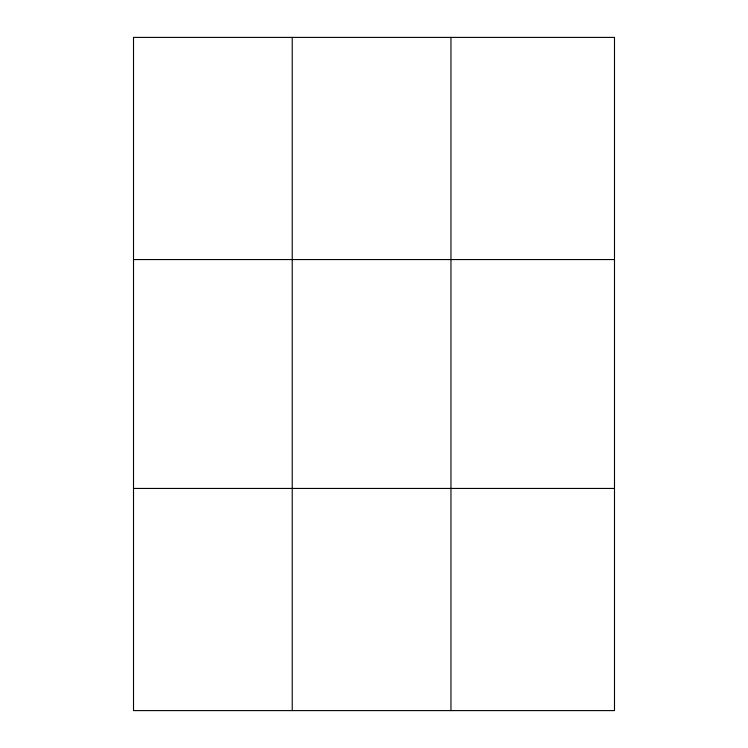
<?xml version="1.0" encoding="UTF-8"?>
<svg xmlns="http://www.w3.org/2000/svg" width="748" height="748" viewBox="0 0 748 748"><rect width="100%" height="100%" fill="white"/><g stroke="black" fill="none" stroke-linecap="round" stroke-linejoin="round"><path stroke-width="1.12" d="M292.234 710.6L292.234 37.4M450.96 710.6L450.96 37.4M133.509 259.556L614.491 259.556M133.509 488.444L614.491 488.444M614.491 692.087L614.491 710.6L133.509 710.6L133.509 37.4L614.491 37.4L614.491 692.087"/></g></svg>
